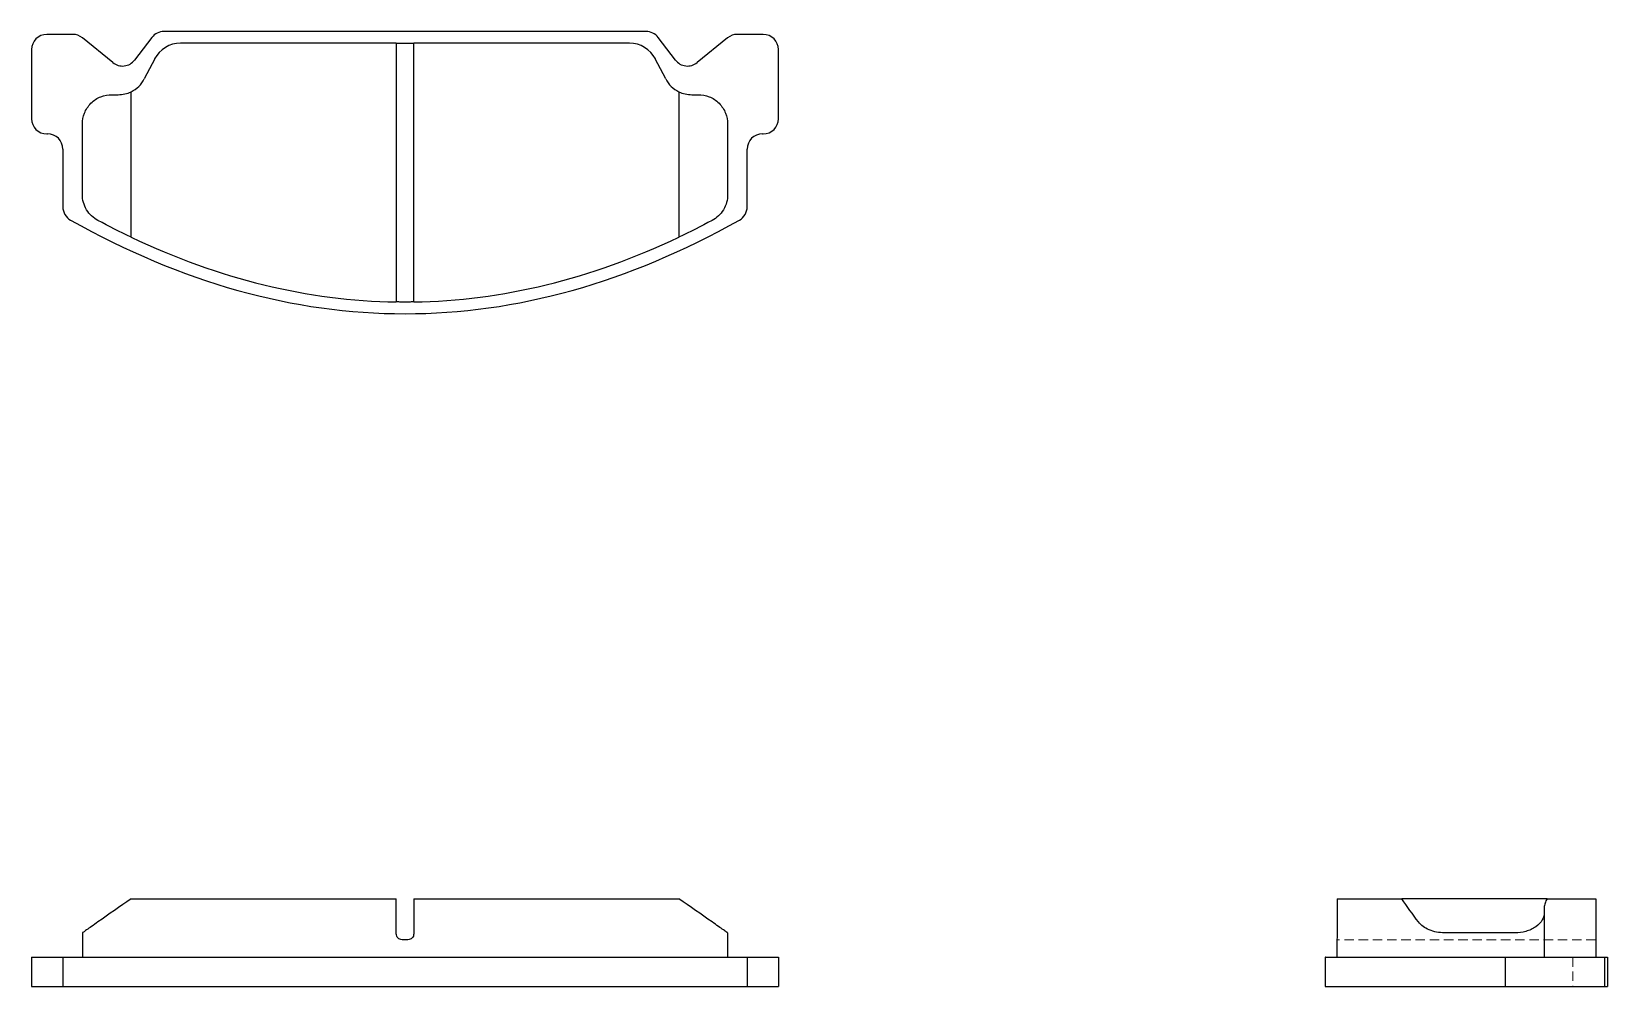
# Model space of a CAD drawing. Header units: millimetres. Extents: x 33 to 244, y 51 to 179.
import ezdxf

# ---------------------------------------------------------------- set-up
doc = ezdxf.new("R2010")
doc.units = ezdxf.units.MM
doc.linetypes.add('HIDDEN', pattern=[1.905, 1.27, -0.635])

msp = doc.modelspace()

# ---------------------------------------------------------------- linework, layer by layer
at = {"color": 7, "linetype": 'Continuous', "lineweight": 25}
for p, q in [((38.53, 178.59), (35.04, 178.59)), ((43.9, 174.82), (39.81, 178.13)), ((49.11, 178.18), (46.8, 175.16)), ((115.27, 178.98), (50.73, 178.98)), ((81.83, 177.41), (52.96, 177.41)), ((81.83, 177.41), (81.83, 142.77)), ((81.83, 177.41), (82.61, 177.41)), ((82.61, 177.41), (83.39, 177.41)), ((83.39, 177.41), (84.17, 177.41)), ((84.17, 142.77), (84.17, 177.41)), ((113.04, 177.41), (84.17, 177.41)), ((119.2, 175.16), (116.89, 178.18)), ((126.19, 178.13), (122.1, 174.82)), ((130.96, 178.59), (127.47, 178.59)), ((33, 176.55), (33, 167.31)), ((49.49, 175.31), (48.09, 172.63)), ((117.91, 172.63), (116.51, 175.31)), ((133, 167.31), (133, 176.55)), ((46.34, 151.45), (46.34, 170.92)), ((119.66, 170.92), (119.66, 151.45)), ((43.73, 170.52), (44.62, 170.52)), ((121.38, 170.52), (122.27, 170.52)), ((35.04, 165.28), (35.15, 165.28)), ((39.81, 157.14), (39.81, 166.61)), ((126.19, 166.61), (126.19, 157.14)), ((130.85, 165.28), (130.96, 165.28)), ((37.19, 163.24), (37.19, 155.5)), ((128.81, 155.5), (128.81, 163.24)), ((81.83, 58.17), (81.83, 62.87)), ((84.17, 62.87), (84.17, 58.17)), ((207.77, 62.87), (207.77, 58.17)), ((235.92, 62.87), (216.45, 62.87)), ((235.52, 61.67), (235.52, 61.05)), ((235.92, 62.87), (237.63, 62.87)), ((237.63, 62.87), (240.31, 62.87)), ((240.31, 62.87), (242.41, 62.87)), ((242.41, 62.87), (242.41, 55.04)), ((235.52, 61.05), (235.52, 55.04)), ((39.81, 58.31), (39.81, 55.04)), ((126.19, 58.31), (126.19, 55.04)), ((207.76, 57.39), (207.76, 55.04)), ((231.61, 58.31), (222.14, 58.31)), ((33, 55.04), (33, 51.13)), ((33, 55.04), (35.04, 55.04)), ((35.04, 55.04), (35.15, 55.04)), ((35.15, 55.04), (37.19, 55.04)), ((37.19, 55.04), (37.19, 51.13)), ((37.19, 55.04), (38.23, 55.04)), ((127.77, 55.04), (128.81, 55.04)), ((128.81, 55.04), (128.81, 51.13)), ((128.81, 55.04), (130.85, 55.04)), ((130.85, 55.04), (130.96, 55.04)), ((130.96, 55.04), (133, 55.04)), ((133, 55.04), (133, 51.13)), ((206.2, 55.04), (206.2, 51.13)), ((218.72, 55.04), (220.5, 55.04)), ((220.5, 55.04), (228.24, 55.04)), ((228.24, 55.04), (230.28, 55.04)), ((230.28, 55.04), (230.28, 51.13)), ((230.28, 55.04), (232.31, 55.04)), ((232.31, 55.04), (241.55, 55.04)), ((241.55, 55.04), (243.59, 55.04)), ((243.59, 55.04), (243.59, 51.13)), ((243.59, 55.04), (243.98, 55.04)), ((243.98, 55.04), (243.98, 51.13)), ((33, 51.13), (35.04, 51.13)), ((35.04, 51.13), (35.15, 51.13)), ((35.15, 51.13), (37.19, 51.13)), ((37.19, 51.13), (38.23, 51.13)), ((127.77, 51.13), (128.81, 51.13)), ((128.81, 51.13), (130.85, 51.13)), ((130.85, 51.13), (130.96, 51.13)), ((130.96, 51.13), (133, 51.13)), ((218.72, 51.13), (220.5, 51.13)), ((220.5, 51.13), (228.24, 51.13)), ((228.24, 51.13), (230.28, 51.13)), ((230.28, 51.13), (232.31, 51.13)), ((232.31, 51.13), (241.55, 51.13)), ((241.55, 51.13), (243.59, 51.13)), ((243.59, 51.13), (243.98, 51.13))]:
    msp.add_line(p, q, dxfattribs=at)
at = {"color": 7, "linetype": 'HIDDEN', "lineweight": 18}
for p, q in [((242.41, 57.39), (207.76, 57.39)), ((239.36, 55.04), (239.36, 51.13))]:
    msp.add_line(p, q, dxfattribs=at)
at = {"color": 7, "linetype": 'Continuous', "lineweight": 25}
for centre, radius, start, end in [((35.04, 176.55), 2.04, 90, 180), ((38.53, 176.55), 2.04, 50.9644, 90), ((50.73, 176.94), 2.04, 90, 142.6098), ((52.96, 173.5), 3.92, 90, 152.4776), ((113.04, 173.5), 3.92, 27.5224, 90), ((115.27, 176.94), 2.04, 37.3902, 90), ((127.47, 176.55), 2.04, 90, 129.0356), ((130.96, 176.55), 2.04, 0, 90), ((45.18, 176.4), 2.04, 230.9644, 322.6098), ((120.82, 176.4), 2.04, 217.3902, 309.0356), ((44.62, 174.44), 3.92, 296.0433, 332.4776), ((121.38, 174.44), 3.92, 207.5224, 243.9567), ((35.04, 167.31), 2.04, 180, 270), ((130.96, 167.31), 2.04, 270, 0), ((35.15, 163.24), 2.04, 0, 90), ((130.85, 163.24), 2.04, 90, 180), ((39.23, 155.5), 2.04, 180, 240.7674), ((126.77, 155.5), 2.04, 299.2326, 0)]:
    msp.add_arc(centre, radius, start, end, dxfattribs=at)
for points, knots in [([(44.62, 170.52), (44.91, 170.52), (45.21, 170.55), (45.79, 170.69), (46.07, 170.79), (46.34, 170.92)], [0, 0, 0, 0, 0.5, 0.5, 1, 1, 1, 1]), ([(119.66, 170.92), (119.93, 170.79), (120.21, 170.69), (120.79, 170.55), (121.09, 170.52), (121.38, 170.52)], [0, 0, 0, 0, 0.5, 0.5, 1, 1, 1, 1]), ([(39.81, 166.61), (39.81, 167.07), (39.9, 167.56), (40.18, 168.29), (40.3, 168.52), (40.6, 168.97), (40.77, 169.18), (41.34, 169.76), (41.8, 170.06), (42.77, 170.44), (43.27, 170.52), (43.73, 170.52)], [0, 0, 0, 0, 0.25, 0.25, 0.375, 0.375, 0.5, 0.5, 0.75, 0.75, 1, 1, 1, 1]), ([(122.27, 170.52), (122.73, 170.52), (123.23, 170.44), (124.2, 170.06), (124.66, 169.76), (125.23, 169.18), (125.4, 168.97), (125.7, 168.52), (125.82, 168.29), (126.1, 167.56), (126.19, 167.07), (126.19, 166.61)], [0, 0, 0, 0, 0.25, 0.25, 0.5, 0.5, 0.625, 0.625, 0.75, 0.75, 1, 1, 1, 1]), ([(41.89, 153.68), (41.59, 153.84), (41.31, 154.04), (40.79, 154.53), (40.56, 154.81), (40.18, 155.43), (40.04, 155.77), (39.86, 156.45), (39.81, 156.8), (39.81, 157.14)], [0, 0, 0, 0, 0.25, 0.25, 0.5, 0.5, 0.75, 0.75, 1, 1, 1, 1]), ([(126.19, 157.14), (126.19, 156.8), (126.14, 156.45), (125.96, 155.77), (125.82, 155.43), (125.44, 154.81), (125.21, 154.53), (124.69, 154.04), (124.41, 153.84), (124.11, 153.68)], [0, 0, 0, 0, 0.25, 0.25, 0.5, 0.5, 0.75, 0.75, 1, 1, 1, 1]), ([(82.61, 142.76), (82.51, 142.76), (82.4, 142.76), (82.21, 142.77), (82.13, 142.77), (81.91, 142.77), (81.83, 142.77), (81.83, 142.77)], [0, 0, 0, 0, 0.25, 0.25, 0.5, 0.5, 1, 1, 1, 1]), ([(84.17, 142.77), (84.17, 142.77), (84.15, 142.77), (84.08, 142.77), (84.02, 142.77), (83.8, 142.77), (83.6, 142.76), (83.39, 142.76)], [0, 0, 0, 0, 0.25, 0.25, 0.5, 0.5, 1, 1, 1, 1]), ([(235.92, 62.87), (235.79, 62.69), (235.69, 62.49), (235.55, 62.08), (235.52, 61.88), (235.52, 61.67)], [0, 0, 0, 0, 0.5, 0.5, 1, 1, 1, 1]), ([(41.89, 59.76), (41.59, 59.55), (41.31, 59.35), (40.79, 58.99), (40.56, 58.83), (40.18, 58.57), (40.04, 58.47), (39.86, 58.34), (39.81, 58.31), (39.81, 58.31)], [0, 0, 0, 0, 0.25, 0.25, 0.5, 0.5, 0.75, 0.75, 1, 1, 1, 1]), ([(126.19, 58.31), (126.19, 58.31), (126.14, 58.34), (125.96, 58.47), (125.82, 58.57), (125.44, 58.83), (125.21, 58.99), (124.69, 59.35), (124.41, 59.55), (124.11, 59.76)], [0, 0, 0, 0, 0.25, 0.25, 0.5, 0.5, 0.75, 0.75, 1, 1, 1, 1]), ([(222.14, 58.31), (221.8, 58.31), (221.45, 58.34), (220.77, 58.47), (220.43, 58.57), (219.81, 58.83), (219.53, 58.99), (219.04, 59.35), (218.84, 59.55), (218.68, 59.76)], [0, 0, 0, 0, 0.25, 0.25, 0.5, 0.5, 0.75, 0.75, 1, 1, 1, 1]), ([(235.52, 61.05), (235.52, 60.72), (235.44, 60.38), (235.06, 59.7), (234.76, 59.38), (234.18, 58.98), (233.97, 58.86), (233.52, 58.65), (233.29, 58.57), (232.56, 58.37), (232.07, 58.31), (231.61, 58.31)], [0, 0, 0, 0, 0.25, 0.25, 0.5, 0.5, 0.625, 0.625, 0.75, 0.75, 1, 1, 1, 1]), ([(82.61, 57.39), (82.51, 57.39), (82.4, 57.41), (82.21, 57.49), (82.13, 57.55), (81.91, 57.77), (81.83, 57.97), (81.83, 58.17)], [0, 0, 0, 0, 0.25, 0.25, 0.5, 0.5, 1, 1, 1, 1]), ([(84.17, 58.17), (84.17, 58.07), (84.15, 57.97), (84.08, 57.78), (84.02, 57.69), (83.8, 57.48), (83.6, 57.39), (83.39, 57.39)], [0, 0, 0, 0, 0.25, 0.25, 0.5, 0.5, 1, 1, 1, 1]), ([(207.77, 58.17), (207.77, 58.07), (207.77, 57.97), (207.77, 57.78), (207.77, 57.69), (207.77, 57.48), (207.76, 57.39), (207.76, 57.39)], [0, 0, 0, 0, 0.25, 0.25, 0.5, 0.5, 1, 1, 1, 1]), ([(206.22, 55.04), (206.21, 55.04), (206.17, 55.04), (206.36, 55.04), (206.81, 55.04), (207.6, 55.04), (208.69, 55.04), (210.09, 55.04), (211.79, 55.04), (213.79, 55.04), (216.09, 55.04), (217.84, 55.04), (218.72, 55.04)], [0, 0, 0, 0, 0.020418, 0.114371, 0.21965, 0.325751, 0.433058, 0.541939, 0.652748, 0.765821, 0.881473, 1, 1, 1, 1]), ([(206.22, 51.13), (206.21, 51.13), (206.17, 51.13), (206.36, 51.13), (206.81, 51.13), (207.6, 51.13), (208.69, 51.13), (210.09, 51.13), (211.79, 51.13), (213.79, 51.13), (216.09, 51.13), (217.84, 51.13), (218.72, 51.13)], [0, 0, 0, 0, 0.020418, 0.114371, 0.21965, 0.325751, 0.433058, 0.541939, 0.652748, 0.765821, 0.881473, 1, 1, 1, 1])]:
    msp.add_open_spline(points, degree=3, knots=knots, dxfattribs=at)
for points in [[(38.23, 153.72), (53.15, 145.37), (83, 137.02), (112.85, 145.37), (127.77, 153.72)], [(46.34, 151.45), (44.84, 152.15), (43.36, 152.9), (41.89, 153.68)], [(124.11, 153.68), (122.64, 152.9), (121.16, 152.15), (119.66, 151.45)], [(46.34, 151.45), (58.17, 145.84), (70, 142.95), (81.83, 142.77)], [(84.17, 142.77), (96, 142.95), (107.83, 145.84), (119.66, 151.45)], [(83.39, 142.76), (83.13, 142.76), (82.87, 142.76), (82.61, 142.76)], [(46.34, 62.87), (44.84, 61.83), (43.36, 60.79), (41.89, 59.76)], [(46.34, 62.87), (58.17, 62.87), (70, 62.87), (81.83, 62.87)], [(84.17, 62.87), (96, 62.87), (107.83, 62.87), (119.66, 62.87)], [(124.11, 59.76), (122.64, 60.79), (121.16, 61.83), (119.66, 62.87)], [(207.77, 62.87), (207.95, 62.87), (210.84, 62.87), (216.45, 62.87)], [(218.68, 59.76), (217.9, 60.79), (217.15, 61.83), (216.45, 62.87)], [(83.39, 57.39), (83.13, 57.39), (82.87, 57.39), (82.61, 57.39)], [(38.23, 55.04), (53.15, 55.04), (83, 55.04), (112.85, 55.04), (127.77, 55.04)], [(38.23, 51.13), (53.15, 51.13), (83, 51.13), (112.85, 51.13), (127.77, 51.13)]]:
    msp.add_open_spline(points, degree=3, dxfattribs=at)

doc.saveas('drawing.dxf')
